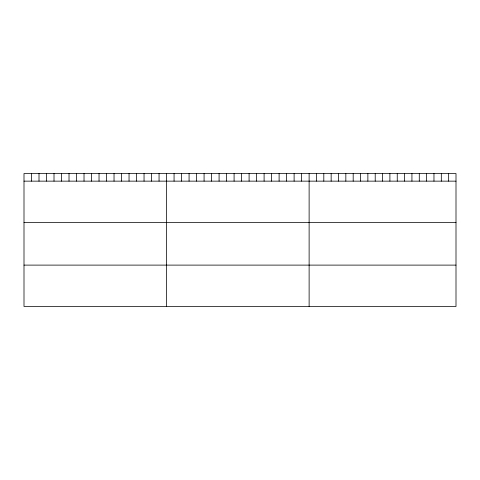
<?xml version="1.0" encoding="UTF-8"?>
<svg xmlns="http://www.w3.org/2000/svg" width="480" height="480" viewBox="0 0 480 480"><rect width="100%" height="100%" fill="white"/><g stroke="black" fill="none" stroke-linecap="round" stroke-linejoin="round"><path stroke-width="0.72" d="M456 181.14L456 306.468L24 306.468L24 173.532L456 173.532L456 181.14L24 181.14M24 222.498L456 222.498M24 265.11L456 265.11M448.656 173.532L448.656 181.14M441.312 173.532L441.312 181.14M433.968 173.532L433.968 181.14M426.624 173.532L426.624 181.14M419.28 173.532L419.28 181.14M411.936 173.532L411.936 181.14M404.592 173.532L404.592 181.14M397.248 173.532L397.248 181.14M389.904 173.532L389.904 181.14M382.56 173.532L382.56 181.14M375.216 173.532L375.216 181.14M367.872 173.532L367.872 181.14M360.528 173.532L360.528 181.14M353.184 173.532L353.184 181.14M345.84 173.532L345.84 181.14M338.496 173.532L338.496 181.14M331.152 173.532L331.152 181.14M323.808 173.532L323.808 181.14M316.464 173.532L316.464 181.14M309.12 173.532L309.12 306.468M301.614 173.532L301.614 181.14M294.114 173.532L294.114 181.14M286.608 173.532L286.608 181.14M279.108 173.532L279.108 181.14M271.602 173.532L271.602 181.14M264.102 173.532L264.102 181.14M256.596 173.532L256.596 181.14M249.096 173.532L249.096 181.14M241.59 173.532L241.59 181.14M234.09 173.532L234.09 181.14M226.584 173.532L226.584 181.14M219.084 173.532L219.084 181.14M211.578 173.532L211.578 181.14M204.078 173.532L204.078 181.14M196.572 173.532L196.572 181.14M189.072 173.532L189.072 181.14M181.566 173.532L181.566 181.14M174.066 173.532L174.066 181.14M166.56 173.532L166.56 306.468M159.054 173.532L159.054 181.14M151.554 173.532L151.554 181.14M144.048 173.532L144.048 181.14M136.548 173.532L136.548 181.14M129.042 173.532L129.042 181.14M121.542 173.532L121.542 181.14M114.036 173.532L114.036 181.14M106.536 173.532L106.536 181.14M99.03 173.532L99.03 181.14M91.53 173.532L91.53 181.14M84.024 173.532L84.024 181.14M76.524 173.532L76.524 181.14M69.018 173.532L69.018 181.14M61.518 173.532L61.518 181.14M54.012 173.532L54.012 181.14M46.512 173.532L46.512 181.14M39.006 173.532L39.006 181.14M31.506 173.532L31.506 181.14"/></g></svg>
